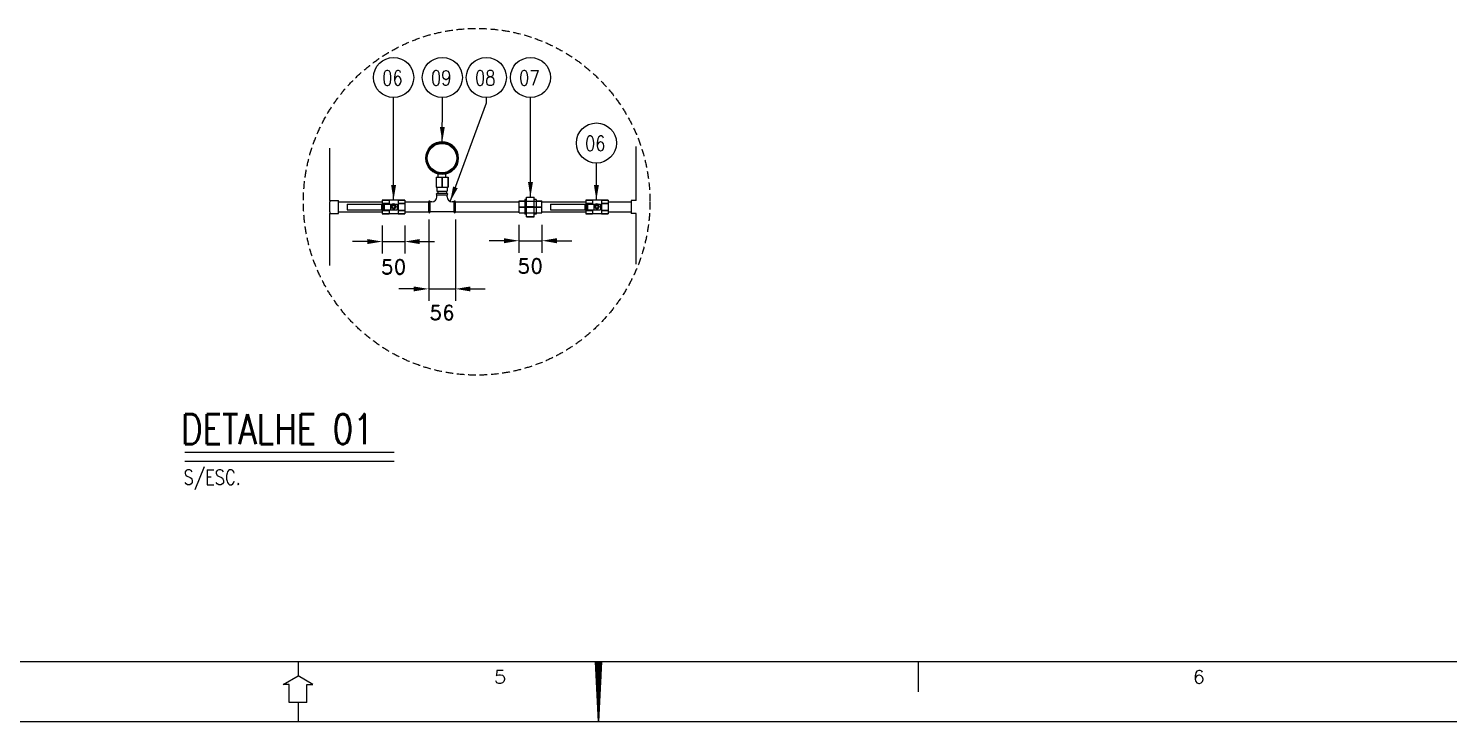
# Model space of a CAD drawing. Header units: millimetres. Extents: x -312439 to 477422, y -331570 to 212570.
# Drawn here: x 356694 to 368584, y 117031 to 122832 of the extents above; entities that cross this region are included whole.
import ezdxf
from ezdxf.enums import TextEntityAlignment as Align

# ---------------------------------------------------------------- set-up
doc = ezdxf.new("R2010")
doc.units = ezdxf.units.MM
doc.linetypes.add('HIDDEN', pattern=[9.525, 6.35, -3.175])
for name, color, linetype in [('1', 7, 'Continuous'), ('2', 2, 'Continuous'), ('4', 4, 'Continuous'), ('ARCONDTEXTO', 4, 'Continuous'), ('FORMATO A1', 1, 'Continuous'), ('TEXTO FORMATO', 4, 'Continuous')]:
    doc.layers.add(name, color=color, linetype=linetype)
doc.styles.add('ROMAND', font='ROMAND.SHX')
doc.styles.add('ROMANS', font='romans.shx', dxfattribs={"height": 187.5})
doc.dimstyles.new('1-50 (MILIMETRO)', dxfattribs={"dimscale": 0, "dimtxt": 125, "dimasz": 125, "dimexe": 100, "dimexo": 100, "dimgap": 50, "dimtad": 0, "dimdec": 0, "dimzin": 0, "dimdsep": 46, "dimtxsty": 'ROMAND', "dimcen": -390, "dimclrd": 1, "dimclre": 1, "dimclrt": 3, "dimadec": 0, "dimazin": 0, "dimtfac": 1, "dimtdec": 0, "dimtix": 1, "dimtmove": 2, "dimatfit": 2, "dimfxl": 1, "dimtvp": 1, "dimtolj": 1, "dimtzin": 0, "dimarcsym": 0})

# ---------------------------------------------------------------- blocks, each defined once
blk = doc.blocks.new('A$C2D342850')
at = {"layer": 'FORMATO A1', "color": 2, "linetype": 'Continuous'}
blk.add_line((83100, -58400), (2500, -58400), dxfattribs=at)
at = {"layer": 'FORMATO A1', "color": 1, "linetype": 'Continuous'}
for p, q in [((42119.9, -58400), (42119.9, -58635.9)), ((47150, -59400), (47099.5, -58400)), ((47105, -58400), (47105, -58508.91)), ((47114, -58400), (47114, -58687.13)), ((47123, -58400), (47123, -58865.35)), ((47132, -58400), (47132, -59043.56)), ((47141, -58400), (47141, -59221.78)), ((47150, -58400), (47150, -59400)), ((47200.5, -58400), (47150, -59400)), ((47159, -58400), (47159, -59221.78)), ((47168, -58400), (47168, -59043.56)), ((47177, -58400), (47177, -58865.35)), ((47186, -58400), (47186, -58687.13)), ((47195, -58400), (47195, -58508.91)), ((52500, -58400), (52500, -58900)), ((41871.7, -58779.7), (42119.9, -58636.4)), ((42368, -58779.7), (42119.9, -58636.4)), ((41971.7, -58779.7), (41871.7, -58779.7)), ((41971.7, -59079.7), (41971.7, -58779.7)), ((42268, -58779.7), (42368, -58779.7)), ((42268, -59079.7), (42268, -58779.7)), ((42268.2, -59079.7), (41971.7, -59079.7)), ((42119.9, -59079.7), (42119.9, -59400)), ((0, -59400), (84100, -59400))]:
    blk.add_line(p, q, dxfattribs=at)
for points in [[(45552.39, -58543.44), (45449.26, -58543.44), (45438.95, -58636.25), (45449.26, -58625.94), (45480.2, -58615.62), (45511.14, -58615.62), (45542.08, -58625.94), (45562.7, -58646.56), (45573.01, -58677.5), (45573.01, -58698.12), (45562.7, -58729.06), (45542.08, -58749.69), (45511.14, -58760), (45480.2, -58760), (45449.26, -58749.69), (45438.95, -58739.37), (45428.64, -58718.75)], [(57262.7, -58574.37), (57252.39, -58553.75), (57221.45, -58543.44), (57200.83, -58543.44), (57169.89, -58553.75), (57149.26, -58584.69), (57138.95, -58636.25), (57138.95, -58687.81), (57149.26, -58729.06), (57169.89, -58749.69), (57200.83, -58760), (57211.14, -58760), (57242.08, -58749.69), (57262.7, -58729.06), (57273.01, -58698.12), (57273.01, -58687.81), (57262.7, -58656.87), (57242.08, -58636.25), (57211.14, -58625.94), (57200.83, -58625.94), (57169.89, -58636.25), (57149.26, -58656.87), (57138.95, -58687.81)]]:
    blk.add_lwpolyline(points, dxfattribs=at)
blk = doc.blocks.new('*D16')
at = {"color": 1, "lineweight": -2, "transparency": 16777216}
for p, q in [((359657, 121181), (359657, 120948)), ((359845, 121181), (359845, 120948)), ((359532, 121048), (359407, 121048)), ((359657, 121048), (359845, 121048)), ((359970, 121048), (360095, 121048))]:
    blk.add_line(p, q, dxfattribs=at)
at = {"color": 1, "transparency": 16777216}
for points in [[(359532, 121069), (359532, 121027), (359657, 121048)], [(359970, 121069), (359970, 121027), (359845, 121048)]]:
    blk.add_solid(points, dxfattribs=at)
at = {"layer": 'Defpoints', "color": 0, "transparency": 16777216}
for p in [(359657, 121281), (359845, 121281), (359845, 121048)]:
    blk.add_point(p, dxfattribs=at)
at = {"color": 3, "transparency": 16777216, "insert": (359751, 120836), "char_height": 125, "attachment_point": 5, "style": 'ROMAND'}
blk.add_mtext('\\A1;50', dxfattribs=at)
blk = doc.blocks.new('*D17')
at = {"color": 1, "lineweight": -2, "transparency": 16777216}
for p, q in [((360801, 121188), (360801, 120955)), ((360993, 121188), (360993, 120955)), ((360676, 121055), (360551, 121055)), ((360801, 121055), (360993, 121055)), ((361118, 121055), (361243, 121055))]:
    blk.add_line(p, q, dxfattribs=at)
at = {"color": 1, "transparency": 16777216}
for points in [[(360676, 121076), (360676, 121034), (360801, 121055)], [(361118, 121076), (361118, 121034), (360993, 121055)]]:
    blk.add_solid(points, dxfattribs=at)
at = {"layer": 'Defpoints', "color": 0, "transparency": 16777216}
for p in [(360801, 121288), (360993, 121288), (360993, 121055)]:
    blk.add_point(p, dxfattribs=at)
at = {"color": 3, "transparency": 16777216, "insert": (360895, 120843), "char_height": 125, "attachment_point": 5, "style": 'ROMAND'}
blk.add_mtext('\\A1;50', dxfattribs=at)
blk = doc.blocks.new('*D52')
at = {"color": 1, "lineweight": -2, "transparency": 16777216}
for p, q in [((360045, 121232), (360045, 120552)), ((360269, 121232), (360269, 120552)), ((359920, 120652), (359795, 120652)), ((360045, 120652), (360269, 120652)), ((360394, 120652), (360519, 120652))]:
    blk.add_line(p, q, dxfattribs=at)
at = {"color": 1, "transparency": 16777216}
for points in [[(359920, 120672), (359920, 120631), (360045, 120652)], [(360394, 120672), (360394, 120631), (360269, 120652)]]:
    blk.add_solid(points, dxfattribs=at)
at = {"layer": 'Defpoints', "color": 0, "transparency": 16777216}
for p in [(360045, 121332), (360269, 121332), (360269, 120652)]:
    blk.add_point(p, dxfattribs=at)
at = {"color": 3, "transparency": 16777216, "insert": (360157, 120453), "char_height": 125, "attachment_point": 5, "style": 'ROMAND'}
blk.add_mtext('\\A1;56', dxfattribs=at)

msp = doc.modelspace()

# ---------------------------------------------------------------- linework, layer by layer
at = {"color": 5, "linetype": 'Continuous', "extrusion": (0, 1, 0)}
for p, q in [((359218.048, 121392.893), (359218.048, 121830.502)), ((361781.448, 121392.893), (361781.448, 121843.902)), ((359218.048, 121392.893), (359290.449, 121392.893)), ((359218.048, 120846.502), (359218.048, 121283.548)), ((359218.048, 121283.548), (359290.449, 121283.548)), ((359290.449, 121283.548), (359290.449, 121392.893)), ((359290.449, 121380.821), (359656.935, 121380.821)), ((359290.449, 121295.621), (359656.935, 121295.621)), ((359844.935, 121380.821), (360044.935, 121380.821)), ((359844.935, 121295.621), (360044.935, 121295.621)), ((360268.935, 121380.821), (360801.215, 121380.821)), ((360268.935, 121295.621), (360801.215, 121295.621)), ((360993.215, 121380.821), (361359.701, 121380.821)), ((360993.215, 121295.621), (361359.701, 121295.621)), ((361547.701, 121380.821), (361740.914, 121380.821)), ((361547.701, 121295.621), (361740.914, 121295.621)), ((361740.914, 121392.893), (361740.914, 121283.548)), ((361781.465, 121392.893), (361740.914, 121392.893)), ((361781.465, 121283.548), (361740.914, 121283.548)), ((361781.448, 120859.902), (361781.448, 121283.548))]:
    msp.add_line(p, q, dxfattribs=at)
at = {"color": 4, "linetype": 'Continuous', "lineweight": 0, "extrusion": (0, 1, 0)}
for p, q in [((360106.935, 121587.961), (360206.935, 121587.961)), ((360106.935, 121587.961), (360106.935, 121503.961)), ((360108.38, 121587.961), (360108.38, 121503.961)), ((360124.24, 121587.961), (360124.24, 121620.449)), ((360155.491, 121587.961), (360155.491, 121503.961)), ((360158.38, 121587.961), (360158.38, 121503.961)), ((360189.63, 121587.961), (360189.63, 121620.449)), ((360205.49, 121587.961), (360205.49, 121503.961)), ((360206.935, 121587.961), (360206.935, 121503.961)), ((359656.935, 121395.509), (359656.935, 121361.821)), ((359844.935, 121395.509), (359656.935, 121395.509)), ((359656.935, 121395.122), (359712.935, 121395.122)), ((359712.935, 121395.509), (359712.935, 121361.821)), ((359788.935, 121395.509), (359788.935, 121280.933)), ((359788.935, 121395.122), (359844.935, 121395.122)), ((359844.935, 121395.509), (359844.935, 121280.933)), ((360106.935, 121503.961), (360206.935, 121503.961)), ((360114.335, 121503.961), (360114.335, 121470.986)), ((360114.335, 121470.986), (360199.535, 121470.986)), ((360199.535, 121450.221), (360114.335, 121450.221)), ((360114.335, 121438.221), (360199.535, 121438.221)), ((360114.335, 121423.421), (360114.335, 121438.221)), ((360120.335, 121470.986), (360120.335, 121450.221)), ((360193.535, 121470.986), (360193.535, 121450.221)), ((360199.535, 121503.961), (360199.535, 121470.986)), ((360199.535, 121423.421), (360199.535, 121438.221)), ((360850.693, 121400.315), (360850.693, 121276.127)), ((360865.215, 121400.315), (360850.693, 121400.315)), ((360865.215, 121256.221), (360865.215, 121420.221)), ((360865.215, 121420.221), (360929.215, 121420.221)), ((360865.215, 121418.404), (360929.215, 121418.404)), ((360929.215, 121256.221), (360929.215, 121420.221)), ((360943.737, 121400.315), (360929.215, 121400.315)), ((360943.737, 121400.315), (360943.737, 121276.127)), ((361359.701, 121395.509), (361359.701, 121361.821)), ((361547.701, 121395.509), (361359.701, 121395.509)), ((361359.701, 121395.122), (361415.701, 121395.122)), ((361415.701, 121395.509), (361415.701, 121361.821)), ((361491.701, 121395.509), (361491.701, 121280.933)), ((361491.701, 121395.122), (361547.701, 121395.122)), ((361547.701, 121395.509), (361547.701, 121280.933)), ((359361.535, 121361.821), (359361.535, 121314.621)), ((359361.535, 121361.821), (359781.708, 121361.821)), ((359361.535, 121314.621), (359781.708, 121314.621)), ((359652.74, 121314.621), (359652.74, 121361.821)), ((359656.935, 121367.923), (359712.935, 121367.923)), ((359656.935, 121365.42), (359712.935, 121365.42)), ((359656.935, 121314.621), (359656.935, 121280.933)), ((359656.935, 121311.022), (359712.935, 121311.022)), ((359656.935, 121308.519), (359712.935, 121308.519)), ((359656.935, 121281.32), (359712.935, 121281.32)), ((359844.935, 121280.933), (359656.935, 121280.933)), ((359664.16, 121314.621), (359664.16, 121361.821)), ((359672.504, 121361.821), (359672.504, 121314.621)), ((359712.935, 121314.621), (359712.935, 121280.933)), ((359724.946, 121361.821), (359724.946, 121314.621)), ((359732.608, 121339.16), (359740.958, 121353.623)), ((359740.958, 121322.819), (359732.608, 121337.281)), ((359742.585, 121354.563), (359759.285, 121354.563)), ((359759.285, 121321.879), (359742.585, 121321.879)), ((359760.913, 121353.623), (359769.263, 121339.16)), ((359769.263, 121337.281), (359760.913, 121322.819)), ((359781.708, 121361.821), (359781.708, 121314.621)), ((359788.935, 121367.923), (359844.935, 121367.923)), ((359788.935, 121365.42), (359844.935, 121365.42)), ((359788.935, 121311.022), (359844.935, 121311.022)), ((359788.935, 121308.519), (359844.935, 121308.519)), ((359788.935, 121281.32), (359844.935, 121281.32)), ((360044.935, 121295.621), (360044.935, 121380.821)), ((360044.935, 121295.621), (360044.935, 121338.221)), ((360056.935, 121295.621), (360056.935, 121380.821)), ((360071.735, 121380.821), (360056.935, 121380.821)), ((360256.935, 121295.621), (360056.935, 121295.621)), ((360256.935, 121380.821), (360242.135, 121380.821)), ((360256.935, 121380.821), (360256.935, 121295.621)), ((360268.935, 121338.221), (360268.935, 121380.821)), ((360268.935, 121295.621), (360268.935, 121338.221)), ((360801.215, 121288.221), (360801.215, 121388.221)), ((360801.215, 121388.221), (360850.693, 121388.221)), ((360801.215, 121386.776), (360993.215, 121386.776)), ((360801.215, 121339.666), (360993.215, 121339.666)), ((360801.215, 121336.776), (360993.215, 121336.776)), ((360801.215, 121289.666), (360993.215, 121289.666)), ((360801.215, 121288.221), (360850.693, 121288.221)), ((360865.215, 121276.127), (360850.693, 121276.127)), ((360865.215, 121340.037), (360929.215, 121340.037)), ((360865.215, 121336.404), (360929.215, 121336.404)), ((360943.737, 121276.127), (360929.215, 121276.127)), ((360943.737, 121388.221), (360993.215, 121388.221)), ((360943.737, 121288.221), (360993.215, 121288.221)), ((360993.215, 121288.221), (360993.215, 121388.221)), ((361064.301, 121361.821), (361064.301, 121314.621)), ((361064.301, 121361.821), (361484.474, 121361.821)), ((361064.301, 121314.621), (361484.474, 121314.621)), ((361355.506, 121314.621), (361355.506, 121361.821)), ((361359.701, 121367.923), (361415.701, 121367.923)), ((361359.701, 121365.42), (361415.701, 121365.42)), ((361359.701, 121314.621), (361359.701, 121280.933)), ((361359.701, 121311.022), (361415.701, 121311.022)), ((361359.701, 121308.519), (361415.701, 121308.519)), ((361359.701, 121281.32), (361415.701, 121281.32)), ((361547.701, 121280.933), (361359.701, 121280.933)), ((361366.926, 121314.621), (361366.926, 121361.821)), ((361375.27, 121361.821), (361375.27, 121314.621)), ((361415.701, 121314.621), (361415.701, 121280.933)), ((361427.712, 121361.821), (361427.712, 121314.621)), ((361435.374, 121339.16), (361443.724, 121353.623)), ((361443.724, 121322.819), (361435.374, 121337.281)), ((361445.351, 121354.563), (361462.051, 121354.563)), ((361462.051, 121321.879), (361445.351, 121321.879)), ((361463.679, 121353.623), (361472.029, 121339.16)), ((361472.029, 121337.281), (361463.679, 121322.819)), ((361484.474, 121361.821), (361484.474, 121314.621)), ((361491.701, 121367.923), (361547.701, 121367.923)), ((361491.701, 121365.42), (361547.701, 121365.42)), ((361491.701, 121311.022), (361547.701, 121311.022)), ((361491.701, 121308.519), (361547.701, 121308.519)), ((361491.701, 121281.32), (361547.701, 121281.32)), ((360865.215, 121258.037), (360929.215, 121258.037)), ((360865.215, 121256.221), (360929.215, 121256.221))]:
    msp.add_line(p, q, dxfattribs=at)
at = {"color": 1, "linetype": 'HIDDEN', "lineweight": 0, "ltscale": 10}
msp.add_circle((360447.019, 121380.821), 1450.679, dxfattribs=at)
at = {"color": 4, "linetype": 'Continuous', "lineweight": 0}
for centre, radius in [((360156.935, 121746.271), 136.117), ((360156.935, 121746.271), 131.702), ((360156.935, 121746.271), 130), ((360156.935, 121746.271), 127.595), ((360156.935, 121746.271), 123.18), ((359750.935, 121338.221), 11.204), ((361453.701, 121338.221), 11.204)]:
    msp.add_circle(centre, radius, dxfattribs=at)
for centre, radius, start, end in [((360156.935, 121746.271), 136.249, 283.8843865, 256.1156135), ((360071.735, 121423.421), 42.6, 270, 0), ((360114.335, 121444.221), 6, 90, 270), ((360199.535, 121444.221), 6, 270, 90), ((360242.135, 121423.421), 42.6, 180, 270), ((359734.235, 121338.221), 1.879, 150, 210), ((359750.935, 121338.221), 25.906, 65.6417084, 114.3582916), ((359750.935, 121338.221), 25.906, 245.6417084, 294.3582916), ((359742.585, 121352.684), 1.879, 90, 150), ((359742.585, 121323.758), 1.879, 210, 270), ((359759.285, 121352.684), 1.879, 30, 90), ((359759.285, 121323.758), 1.879, 270, 330), ((359767.636, 121338.221), 1.879, 330, 30), ((360050.935, 121380.821), 6, 0, 180), ((360050.935, 121295.621), 6, 180, 0), ((360262.935, 121380.821), 6, 0, 180), ((360262.935, 121295.621), 6, 180, 0), ((361437.001, 121338.221), 1.879, 150, 210), ((361453.701, 121338.221), 25.906, 65.6417084, 114.3582916), ((361453.701, 121338.221), 25.906, 245.6417084, 294.3582916), ((361445.351, 121352.684), 1.879, 90, 150), ((361445.351, 121323.758), 1.879, 210, 270), ((361462.051, 121352.684), 1.879, 30, 90), ((361462.051, 121323.758), 1.879, 270, 330), ((361470.402, 121338.221), 1.879, 330, 30)]:
    msp.add_arc(centre, radius, start, end, dxfattribs=at)
at = {"color": 5, "linetype": 'Continuous'}
for points, knots in [([(359218.048, 121392.893), (359218.048, 121392.893), (359217.994, 121392.564), (359217.773, 121391.177), (359217.606, 121390.121), (359217.186, 121387.329), (359216.934, 121385.592), (359216.391, 121381.579), (359216.101, 121379.304), (359215.54, 121374.457), (359215.25, 121371.718), (359214.704, 121365.753), (359214.449, 121362.527), (359214.026, 121355.793), (359213.857, 121352.281), (359213.633, 121345.214), (359213.578, 121341.66), (359213.578, 121338.221)], [61.901178298, 61.901178298, 61.901178298, 61.901178298, 64.480363031, 64.480363031, 67.059547765, 67.059547765, 69.638732498, 69.638732498, 72.217917232, 72.217917232, 74.797164023, 74.797164023, 77.376410814, 77.376410814, 79.955657606, 79.955657606, 82.534904397, 82.534904397, 82.534904397, 82.534904397]), ([(359213.578, 121338.221), (359213.578, 121334.782), (359213.633, 121331.227), (359213.857, 121324.161), (359214.026, 121320.648), (359214.449, 121313.915), (359214.704, 121310.689), (359215.25, 121304.724), (359215.54, 121301.985), (359216.101, 121297.138), (359216.391, 121294.863), (359216.934, 121290.85), (359217.186, 121289.113), (359217.606, 121286.321), (359217.773, 121285.265), (359217.994, 121283.878), (359218.048, 121283.548), (359218.048, 121283.548)], [0, 0, 0, 0, 2.579246791, 2.579246791, 5.158493583, 5.158493583, 7.737740374, 7.737740374, 10.316987165, 10.316987165, 12.896171899, 12.896171899, 15.475356632, 15.475356632, 18.054541366, 18.054541366, 20.633726099, 20.633726099, 20.633726099, 20.633726099])]:
    msp.add_open_spline(points, degree=3, knots=knots, dxfattribs=at)
at = {"layer": '1', "color": 1}
msp.add_line((358002.629, 119210.203), (359756.217, 119210.203), dxfattribs=at)
at = {"layer": '2', "color": 2}
msp.add_line((358002.629, 119285.203), (359756.217, 119285.203), dxfattribs=at)
at = {"layer": 'FORMATO A1', "color": 2, "linetype": 'Continuous'}
msp.add_line((379442.032, 117531.232, 0), (339142.032, 117531.232, 0), dxfattribs=at)
at = {"layer": 'FORMATO A1', "color": 1, "linetype": 'Continuous'}
msp.add_line((337892.032, 117031.232, 0), (379942.032, 117031.232, 0), dxfattribs=at)
at = {"layer": 'TEXTO FORMATO', "color": 1}
for centre in [(359751.543, 122420.886), (360159.347, 122420.886), (360527.751, 122420.886), (360897.281, 122420.886), (361449.184, 121872.415)]:
    msp.add_circle(centre, 167.835, dxfattribs=at)

# ---------------------------------------------------------------- block references
at = {"layer": 'FORMATO A1', "xscale": 0.5, "yscale": 0.5, "zscale": 0.5}
msp.add_blockref('A$C2D342850', (337892.032, 146731.232, 0), dxfattribs=at)

# ---------------------------------------------------------------- texts
at = {"layer": '2', "color": 2, "style": 'ROMANS', "width": 0.8}
msp.add_text('DETALHE 01', height=250, dxfattribs=at).set_placement((357972.114, 119478.905), align=Align.MIDDLE_LEFT)
at = {"layer": '4', "color": 4, "style": 'ROMANS', "width": 0.8}
msp.add_text('S/ESC.', height=125, dxfattribs=at).set_placement((357992.629, 119075.846), align=Align.MIDDLE_LEFT)
at = {"layer": 'ARCONDTEXTO', "color": 3, "linetype": 'Continuous', "lineweight": -3, "style": 'ROMANS', "width": 0.8}
for s, p in [('06', (359656.224, 122354.82)), ('09', (360064.029, 122354.82)), ('08', (360432.432, 122354.82)), ('07', (360801.962, 122354.82)), ('06', (361353.865, 121806.35))]:
    msp.add_text(s, height=125, dxfattribs=at).set_placement(p)

# ---------------------------------------------------------------- dimensions: what is measured, and where the dimension line sits
for base, p1, p2, text, picture, middle in [((359844.935, 121047.807), (359656.935, 121281.32), (359844.935, 121281.32), '50', '*D16', (359750.935, 120836.088)), ((360268.935, 120651.622), (360044.935, 121332.243), (360268.935, 121332.243), '56', '*D52', (360156.935, 120452.647)), ((360993.215, 121054.708), (360801.215, 121288.221), (360993.215, 121288.221), '50', '*D17', (360895.215, 120842.989))]:
    dim = msp.add_linear_dim(base=base, p1=p1, p2=p2, text=text, dimstyle='1-50 (MILIMETRO)', override={"dimscale": 1})
    dim.commit()
    dim.dimension.update_dxf_attribs({"geometry": picture, "text_midpoint": middle, "dimtype": 160})

# ---------------------------------------------------------------- leaders
at = {"layer": 'TEXTO FORMATO'}
for points in [[(359750.935, 121395.509), (359751.543, 122207.717), (359751.543, 122253.051)], [(360159.216, 121882.5), (360159.347, 122207.717), (360159.347, 122253.051)], [(360225.457, 121384.221), (360527.751, 122207.717), (360527.751, 122253.051)], [(360897.15, 121420.221), (360897.281, 122207.717), (360897.281, 122253.051)], [(361449.053, 121395.509), (361449.184, 121659.247), (361449.184, 121704.58)]]:
    msp.add_leader(points, dimstyle='1-50 (MILIMETRO)', override={"dimscale": 1}, dxfattribs=at)

doc.saveas('drawing.dxf')
